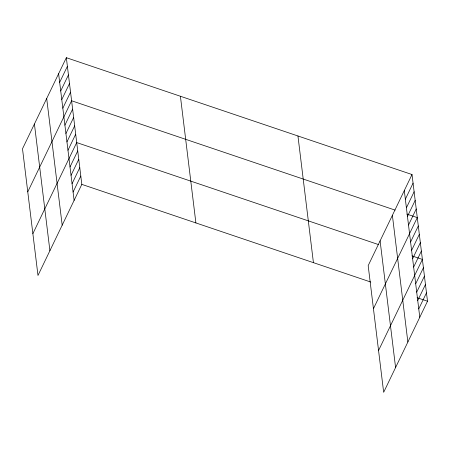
<?xml version="1.0" encoding="UTF-8"?>
<svg xmlns="http://www.w3.org/2000/svg" width="450" height="450" viewBox="0 0 450 450"><rect width="100%" height="100%" fill="white"/><g stroke="black" fill="none" stroke-linecap="round" stroke-linejoin="round"><path stroke-width="0.67" d="M66.336 57.696L22.5 148.781L37.986 275.462L81.821 184.376L66.336 57.696L412.014 174.538L427.5 301.219L383.664 392.304L368.179 265.624L412.014 174.538M59.67 82.344L67.388 66.313M60.727 90.962L68.439 74.925M61.779 99.574L69.497 83.543M62.831 108.191L70.549 92.154M27.765 191.852L71.601 100.766L395.117 210.116M64.907 125.162L72.624 109.131M65.925 133.526L73.642 117.489M66.949 141.885L74.666 125.848M67.972 150.249L75.69 134.213M32.873 233.657L76.708 142.571L378.714 244.654M70.014 166.967L77.732 150.936M71.038 175.331L78.756 159.294M72.056 183.69L79.774 167.653M73.08 192.049L80.797 176.018M405.354 199.187L413.072 183.15M406.406 207.804L414.124 191.768M407.458 216.416L415.176 200.379M408.51 225.028L416.228 208.997M373.444 308.694L417.279 217.609L406.851 214.082M410.586 242.004L418.303 225.968M411.609 250.369L419.327 234.332M412.627 258.727L420.345 242.691M413.651 267.086L421.369 251.055M378.557 350.499L422.392 259.414L411.958 255.887M415.693 283.809L423.411 267.773M416.717 292.168L424.434 276.137M417.741 300.532L425.458 284.496M418.759 308.891L426.476 292.854M81.821 184.376L370.789 282.049M417.071 297.692L427.5 301.219M404.297 190.575L419.782 317.25M392.383 215.342L407.863 342.017M380.098 240.857L395.584 367.537M297.945 135.979L313.425 262.659M180.411 96.255L195.896 222.936M58.618 73.733L74.104 200.413M46.699 98.499L62.184 225.18M34.419 124.014L49.905 250.695"/></g></svg>
